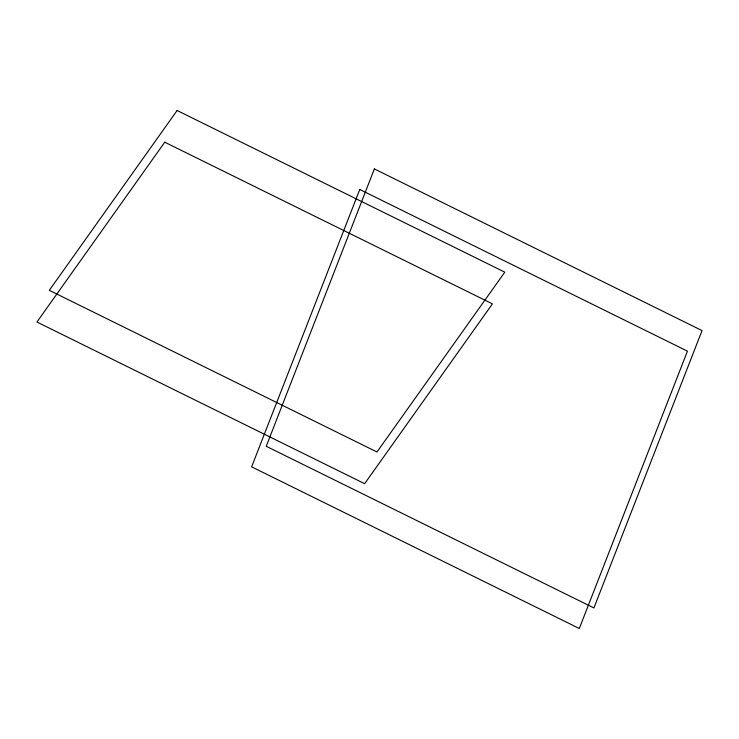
<?xml version="1.0" encoding="UTF-8"?>
<svg xmlns="http://www.w3.org/2000/svg" width="739" height="739" viewBox="0 0 739 739"><rect width="100%" height="100%" fill="white"/><g stroke="black" fill="none" stroke-linecap="round" stroke-linejoin="round"><path stroke-width="1.11" d="M359.764 189.48L251.629 466.836L579.302 628.501L687.446 351.145L359.764 189.48M374.368 168.926L266.234 446.282L593.916 607.948L702.05 330.592L374.368 168.926M177.111 110.499L49.31 290.325L376.982 451.991L504.792 272.164L177.111 110.499M164.751 142.193L36.95 322.019L364.632 483.685L492.433 303.868L164.751 142.193"/></g></svg>
